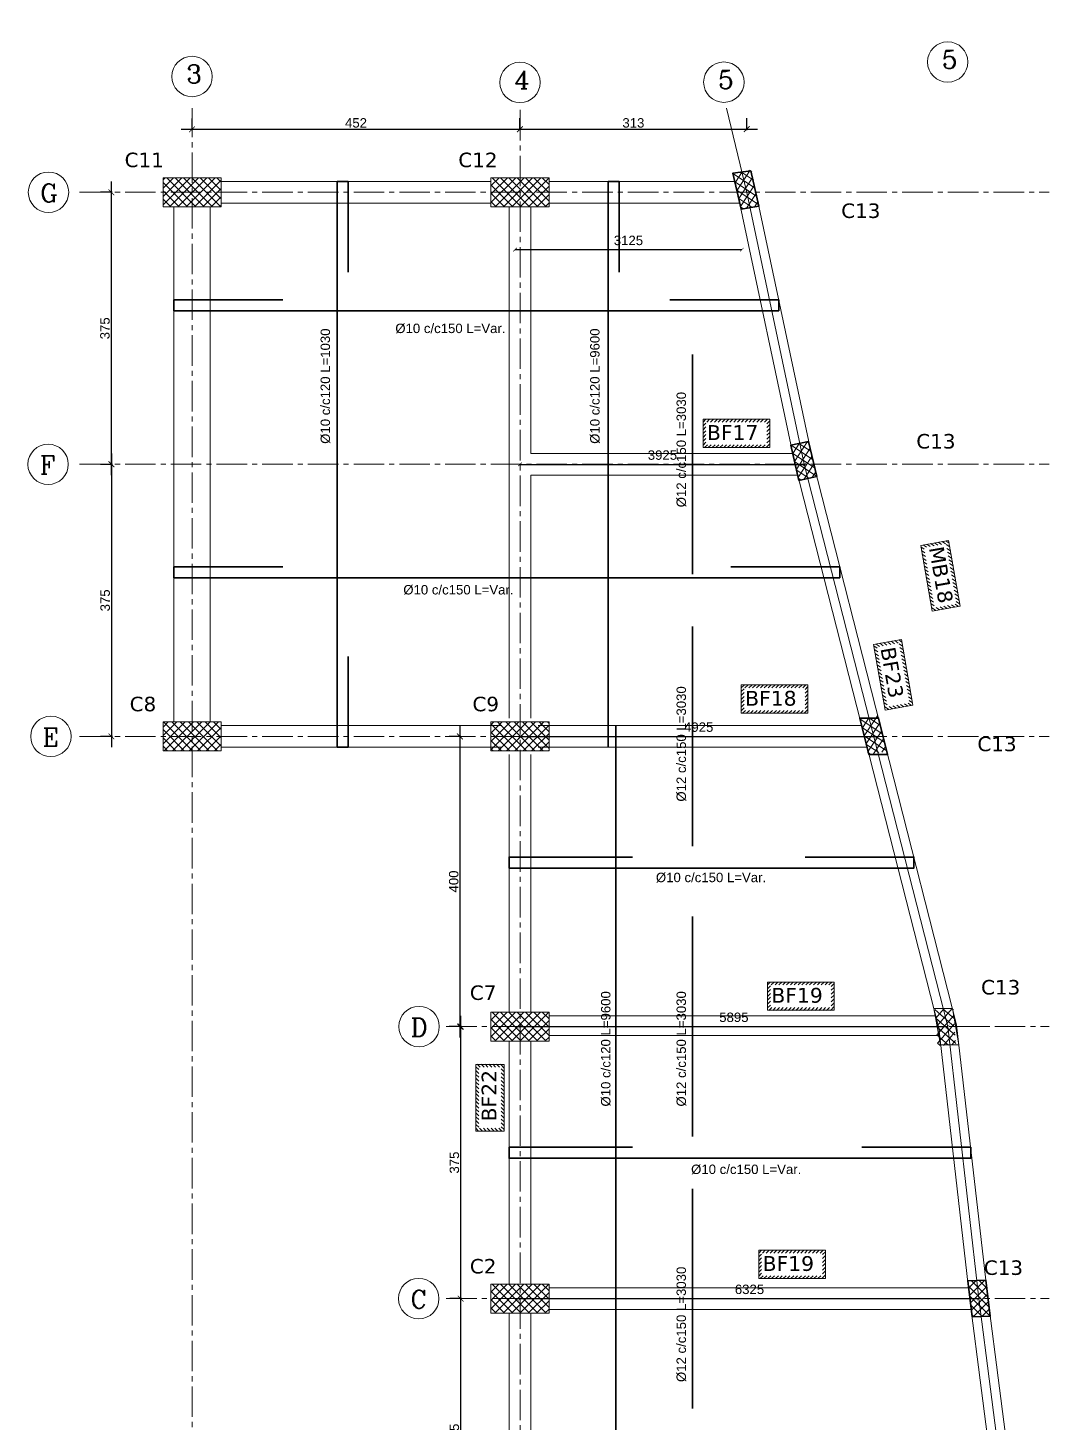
# Model space of a CAD drawing. Header units: inches. Extents: x -26151 to 62940, y -10194 to 246332.
# Drawn here: x -11733 to -10308, y 116491 to 118413 of the extents above; entities that cross this region are included whole.
import ezdxf

# ---------------------------------------------------------------- set-up
doc = ezdxf.new("R2010")
doc.units = ezdxf.units.IN
doc.header["$LTSCALE"] = 0.7
doc.header["$MEASUREMENT"] = 0
doc.linetypes.add('ACAD_ISO10W100', pattern=[18, 12, -3, 0, -3])
doc.linetypes.add('CENTER2', pattern=[1.125, 0.75, -0.125, 0.125, -0.125])
doc.layers.get('0').update_dxf_attribs({"lineweight": 13})
doc.layers.get('Defpoints').update_dxf_attribs({"lineweight": 5})
for name, color, linetype, lineweight in [('axis', 254, 'ACAD_ISO10W100', 9), ('BEAM', 5, 'Continuous', 0), ('COLUMN', 4, 'Continuous', 20), ('hach', 9, 'Continuous', 9), ('hach 1', 254, 'Continuous', 9), ('hatch', 9, 'Continuous', 9), ('TEXT', 3, 'Continuous', 25)]:
    doc.layers.add(name, color=color, linetype=linetype, lineweight=lineweight)
doc.layers.add('CONC', color=3, linetype='Continuous')
doc.styles.add('GENERATED_STYLE_4', font='verdanai.ttf')
doc.styles.add('romanc', font='verdana.ttf', dxfattribs={"height": 250})
doc.styles.get("Standard").update_dxf_attribs({"font": 'arial.ttf', "height": 13})
doc.dimstyles.get("Standard").update_dxf_attribs({"dimtxt": 13, "dimasz": 5, "dimexe": 0.18, "dimexo": 0.0625, "dimgap": 6, "dimtad": 1, "dimdec": 0, "dimlfac": 10, "dimzin": 0, "dimdsep": 46, "dimtxsty": 'Standard', "dimblk": 'ARCHTICK', "dimcen": 0.09, "dimse1": 1, "dimse2": 1, "dimclrd": 1, "dimclre": 7, "dimclrt": 3, "dimadec": 0, "dimazin": 0, "dimtfac": 1, "dimtdec": 0, "dimtix": 1, "dimtofl": 0, "dimtmove": 0, "dimatfit": 3, "dimldrblk": 'ARCHTICK', "dimfxl": 0, "dimtolj": 1, "dimtzin": 0, "dimarcsym": 0})
doc.dimstyles.new('STANDARD$0', dxfattribs={"dimscale": 0, "dimtxt": 50, "dimasz": 8, "dimexe": 15, "dimexo": 0.0625, "dimgap": 2, "dimtad": 1, "dimdec": 0, "dimzin": 0, "dimdsep": 46, "dimtxsty": 'Standard', "dimblk1": 'ARCHTICK', "dimblk2": 'ARCHTICK', "dimsah": 1, "dimcen": 0.09, "dimdle": 15, "dimclrd": 3, "dimclre": 3, "dimclrt": 3, "dimazin": 0, "dimtfac": 1, "dimtdec": 0, "dimtofl": 0, "dimtmove": 1, "dimatfit": 3, "dimldrblk": 'ARCHTICK', "dimfxl": 0, "dimtolj": 1, "dimtzin": 0, "dimarcsym": 0})
pattern_1 = [(324.9295315, (-126201.4928, 84798.569), (2.15468806, 3.06917242), [])]

# ---------------------------------------------------------------- blocks, each defined once
blk = doc.blocks.new('_ArchTick')
at = {"color": 0, "linetype": 'ByBlock', "lineweight": 0, "const_width": 0.15}
blk.add_lwpolyline([(-0.5, -0.5), (0.5, 0.5)], dxfattribs=at)
blk = doc.blocks.new('*D1266')
at = {"layer": 'Defpoints', "color": 0, "linetype": 'ByBlock', "transparency": 16777216}
for p in [(-11061.6, 118107.2), (-10749.1, 118107.2), (-10749.1, 118107.2)]:
    blk.add_point(p, dxfattribs=at)
at = {"layer": 'hach', "color": 1, "linetype": 'ByBlock', "lineweight": -2, "transparency": 16777216}
blk.add_line((-11061.6, 118107.2), (-10749.1, 118107.2), dxfattribs=at)
at = {"layer": 'hach', "color": 1, "linetype": 'ByBlock', "lineweight": -2, "transparency": 16777216, "xscale": 5, "yscale": 5, "zscale": 5, "rotation": 180}
blk.add_blockref('_ArchTick', (-11061.6, 118107.2), dxfattribs=at)
at = {"layer": 'hach', "color": 1, "linetype": 'ByBlock', "lineweight": -2, "transparency": 16777216, "xscale": 5, "yscale": 5, "zscale": 5}
blk.add_blockref('_ArchTick', (-10749.1, 118107.2), dxfattribs=at)
at = {"layer": 'hach', "color": 3, "linetype": 'ByBlock', "transparency": 16777216, "insert": (-10905.3, 118119.8), "char_height": 13, "attachment_point": 5}
blk.add_mtext('\\A1;3125', dxfattribs=at)
blk = doc.blocks.new('*D1271')
at = {"layer": 'Defpoints', "color": 0, "linetype": 'ByBlock', "transparency": 16777216}
for p in [(-11054.8, 116661.2), (-10422.3, 116661.2), (-10422.3, 116661.2)]:
    blk.add_point(p, dxfattribs=at)
at = {"layer": 'hach', "color": 1, "linetype": 'ByBlock', "lineweight": -2, "transparency": 16777216}
blk.add_line((-11054.8, 116661.2), (-10422.3, 116661.2), dxfattribs=at)
at = {"layer": 'hach', "color": 1, "linetype": 'ByBlock', "lineweight": -2, "transparency": 16777216, "xscale": 5, "yscale": 5, "zscale": 5, "rotation": 180}
blk.add_blockref('_ArchTick', (-11054.8, 116661.2), dxfattribs=at)
at = {"layer": 'hach', "color": 1, "linetype": 'ByBlock', "lineweight": -2, "transparency": 16777216, "xscale": 5, "yscale": 5, "zscale": 5}
blk.add_blockref('_ArchTick', (-10422.3, 116661.2), dxfattribs=at)
at = {"layer": 'hach', "color": 3, "linetype": 'ByBlock', "transparency": 16777216, "insert": (-10738.5, 116673.9), "char_height": 13, "attachment_point": 5}
blk.add_mtext('\\A1;6325', dxfattribs=at)
blk = doc.blocks.new('*D1273')
at = {"layer": 'Defpoints', "color": 0, "linetype": 'ByBlock', "transparency": 16777216}
for p in [(-11054.8, 117036.2), (-10465.3, 117036.2), (-10465.3, 117036.2)]:
    blk.add_point(p, dxfattribs=at)
at = {"layer": 'hach', "color": 1, "linetype": 'ByBlock', "lineweight": -2, "transparency": 16777216}
blk.add_line((-11054.8, 117036.2), (-10465.3, 117036.2), dxfattribs=at)
at = {"layer": 'hach', "color": 1, "linetype": 'ByBlock', "lineweight": -2, "transparency": 16777216, "xscale": 5, "yscale": 5, "zscale": 5, "rotation": 180}
blk.add_blockref('_ArchTick', (-11054.8, 117036.2), dxfattribs=at)
at = {"layer": 'hach', "color": 1, "linetype": 'ByBlock', "lineweight": -2, "transparency": 16777216, "xscale": 5, "yscale": 5, "zscale": 5}
blk.add_blockref('_ArchTick', (-10465.3, 117036.2), dxfattribs=at)
at = {"layer": 'hach', "color": 3, "linetype": 'ByBlock', "transparency": 16777216, "insert": (-10760, 117048.9), "char_height": 13, "attachment_point": 5}
blk.add_mtext('\\A1;5895', dxfattribs=at)
blk = doc.blocks.new('*D1268')
at = {"layer": 'Defpoints', "color": 0, "linetype": 'ByBlock', "transparency": 16777216}
for p in [(-11054.8, 117436.2), (-10562.3, 117436.2), (-10562.3, 117436.2)]:
    blk.add_point(p, dxfattribs=at)
at = {"layer": 'hach', "color": 1, "linetype": 'ByBlock', "lineweight": -2, "transparency": 16777216}
blk.add_line((-11054.8, 117436.2), (-10562.3, 117436.2), dxfattribs=at)
at = {"layer": 'hach', "color": 1, "linetype": 'ByBlock', "lineweight": -2, "transparency": 16777216, "xscale": 5, "yscale": 5, "zscale": 5, "rotation": 180}
blk.add_blockref('_ArchTick', (-11054.8, 117436.2), dxfattribs=at)
at = {"layer": 'hach', "color": 1, "linetype": 'ByBlock', "lineweight": -2, "transparency": 16777216, "xscale": 5, "yscale": 5, "zscale": 5}
blk.add_blockref('_ArchTick', (-10562.3, 117436.2), dxfattribs=at)
at = {"layer": 'hach', "color": 3, "linetype": 'ByBlock', "transparency": 16777216, "insert": (-10808.5, 117448.9), "char_height": 13, "attachment_point": 5}
blk.add_mtext('\\A1;4925', dxfattribs=at)
blk = doc.blocks.new('*D1274')
at = {"layer": 'Defpoints', "color": 0, "linetype": 'ByBlock', "transparency": 16777216}
for p in [(-11054.8, 117811.2), (-10662.3, 117811.2), (-10662.3, 117811.2)]:
    blk.add_point(p, dxfattribs=at)
at = {"layer": 'hach', "color": 1, "linetype": 'ByBlock', "lineweight": -2, "transparency": 16777216}
blk.add_line((-11054.8, 117811.2), (-10662.3, 117811.2), dxfattribs=at)
at = {"layer": 'hach', "color": 1, "linetype": 'ByBlock', "lineweight": -2, "transparency": 16777216, "xscale": 5, "yscale": 5, "zscale": 5, "rotation": 180}
blk.add_blockref('_ArchTick', (-11054.8, 117811.2), dxfattribs=at)
at = {"layer": 'hach', "color": 1, "linetype": 'ByBlock', "lineweight": -2, "transparency": 16777216, "xscale": 5, "yscale": 5, "zscale": 5}
blk.add_blockref('_ArchTick', (-10662.3, 117811.2), dxfattribs=at)
at = {"layer": 'hach', "color": 3, "linetype": 'ByBlock', "transparency": 16777216, "insert": (-10858.5, 117823.9), "char_height": 13, "attachment_point": 5}
blk.add_mtext('\\A1;3925', dxfattribs=at)
blk = doc.blocks.new('*D1276')
at = {"layer": 'Defpoints', "color": 0, "linetype": 'ByBlock', "transparency": 16777216}
for p in [(-11054.8, 118273.1), (-11506.8, 118263), (-11054.8, 118263)]:
    blk.add_point(p, dxfattribs=at)
at = {"layer": 'hach', "color": 3, "lineweight": -2, "transparency": 16777216}
for p, q in [((-11521.8, 118273.1), (-11039.8, 118273.1)), ((-11506.8, 118271.9), (-11506.8, 118288.1)), ((-11054.8, 118271.9), (-11054.8, 118288.1))]:
    blk.add_line(p, q, dxfattribs=at)
at = {"layer": 'hach', "color": 3, "linetype": 'ByBlock', "lineweight": -2, "transparency": 16777216, "xscale": 8, "yscale": 8, "zscale": 8, "rotation": 180}
blk.add_blockref('_ArchTick', (-11506.8, 118273.1), dxfattribs=at)
at = {"layer": 'hach', "color": 3, "linetype": 'ByBlock', "lineweight": -2, "transparency": 16777216, "xscale": 8, "yscale": 8, "zscale": 8}
blk.add_blockref('_ArchTick', (-11054.8, 118273.1), dxfattribs=at)
at = {"layer": 'hach', "color": 3, "linetype": 'ByBlock', "transparency": 16777216, "insert": (-11280.8, 118281.8), "char_height": 13, "attachment_point": 5}
blk.add_mtext('\\A1;452', dxfattribs=at)
blk = doc.blocks.new('*D1277')
at = {"layer": 'Defpoints', "color": 0, "linetype": 'ByBlock', "transparency": 16777216}
for p in [(-10742.3, 118273.2), (-11054.8, 118186.2), (-10742.3, 118186.1)]:
    blk.add_point(p, dxfattribs=at)
at = {"layer": 'hach', "color": 3, "lineweight": -2, "transparency": 16777216}
for p, q in [((-11069.8, 118273.2), (-10727.3, 118273.2)), ((-11054.8, 118271.9), (-11054.8, 118288.2)), ((-10742.3, 118271.9), (-10742.3, 118288.2))]:
    blk.add_line(p, q, dxfattribs=at)
at = {"layer": 'hach', "color": 3, "linetype": 'ByBlock', "lineweight": -2, "transparency": 16777216, "xscale": 8, "yscale": 8, "zscale": 8, "rotation": 180}
blk.add_blockref('_ArchTick', (-11054.8, 118273.2), dxfattribs=at)
at = {"layer": 'hach', "color": 3, "linetype": 'ByBlock', "lineweight": -2, "transparency": 16777216, "xscale": 8, "yscale": 8, "zscale": 8}
blk.add_blockref('_ArchTick', (-10742.3, 118273.2), dxfattribs=at)
at = {"layer": 'hach', "color": 3, "linetype": 'ByBlock', "transparency": 16777216, "insert": (-10898.5, 118281.8), "char_height": 13, "attachment_point": 5}
blk.add_mtext('\\A1;313', dxfattribs=at)
blk = doc.blocks.new('*D1278')
at = {"layer": 'Defpoints', "color": 0, "linetype": 'ByBlock', "transparency": 16777216}
for p in [(-11506.8, 118186.2), (-11618.1, 117811.2), (-11506.8, 117811.2)]:
    blk.add_point(p, dxfattribs=at)
at = {"layer": 'hach', "color": 3, "lineweight": -2, "transparency": 16777216}
for p, q in [((-11618.1, 118201.2), (-11618.1, 117796.2)), ((-11616.9, 118186.2), (-11633.1, 118186.2)), ((-11616.9, 117811.2), (-11633.1, 117811.2))]:
    blk.add_line(p, q, dxfattribs=at)
at = {"layer": 'hach', "color": 3, "linetype": 'ByBlock', "lineweight": -2, "transparency": 16777216, "xscale": 8, "yscale": 8, "zscale": 8}
for p, rotation in [((-11618.1, 118186.2), 90), ((-11618.1, 117811.2), 270)]:
    blk.add_blockref('_ArchTick', p, dxfattribs=dict(at, rotation=rotation))
at = {"layer": 'hach', "color": 3, "linetype": 'ByBlock', "transparency": 16777216, "insert": (-11626.8, 117998.7), "char_height": 13, "attachment_point": 5, "rotation": 90}
blk.add_mtext('\\A1;375', dxfattribs=at)
blk = doc.blocks.new('*D1279')
at = {"layer": 'Defpoints', "color": 0, "linetype": 'ByBlock', "transparency": 16777216}
for p in [(-11506.8, 117811.2), (-11617.9, 117436.2), (-11506.8, 117436.2)]:
    blk.add_point(p, dxfattribs=at)
at = {"layer": 'hach', "color": 3, "lineweight": -2, "transparency": 16777216}
for p, q in [((-11616.6, 117811.2), (-11632.9, 117811.2)), ((-11617.9, 117826.2), (-11617.9, 117421.2)), ((-11616.6, 117436.2), (-11632.9, 117436.2))]:
    blk.add_line(p, q, dxfattribs=at)
at = {"layer": 'hach', "color": 3, "linetype": 'ByBlock', "lineweight": -2, "transparency": 16777216, "xscale": 8, "yscale": 8, "zscale": 8}
for p, rotation in [((-11617.9, 117811.2), 90), ((-11617.9, 117436.2), 270)]:
    blk.add_blockref('_ArchTick', p, dxfattribs=dict(at, rotation=rotation))
at = {"layer": 'hach', "color": 3, "linetype": 'ByBlock', "transparency": 16777216, "insert": (-11626.5, 117623.7), "char_height": 13, "attachment_point": 5, "rotation": 90}
blk.add_mtext('\\A1;375', dxfattribs=at)
blk = doc.blocks.new('*D1280')
at = {"layer": 'Defpoints', "color": 0, "linetype": 'ByBlock', "transparency": 16777216}
for p in [(-11054.8, 117436.2), (-11137.5, 117036.2), (-11054.8, 117036.2)]:
    blk.add_point(p, dxfattribs=at)
at = {"layer": 'hach', "color": 3, "lineweight": -2, "transparency": 16777216}
for p, q in [((-11137.5, 117451.2), (-11137.5, 117021.2)), ((-11136.3, 117436.2), (-11152.5, 117436.2)), ((-11136.3, 117036.2), (-11152.5, 117036.2))]:
    blk.add_line(p, q, dxfattribs=at)
at = {"layer": 'hach', "color": 3, "linetype": 'ByBlock', "lineweight": -2, "transparency": 16777216, "xscale": 8, "yscale": 8, "zscale": 8}
for p, rotation in [((-11137.5, 117436.2), 90), ((-11137.5, 117036.2), 270)]:
    blk.add_blockref('_ArchTick', p, dxfattribs=dict(at, rotation=rotation))
at = {"layer": 'hach', "color": 3, "linetype": 'ByBlock', "transparency": 16777216, "insert": (-11146.1, 117236.2), "char_height": 13, "attachment_point": 5, "rotation": 90}
blk.add_mtext('\\A1;400', dxfattribs=at)
blk = doc.blocks.new('*D1281')
at = {"layer": 'Defpoints', "color": 0, "linetype": 'ByBlock', "transparency": 16777216}
for p in [(-11054.8, 117036.2), (-11136.6, 116661.2), (-11054.8, 116661.2)]:
    blk.add_point(p, dxfattribs=at)
at = {"layer": 'hach', "color": 3, "lineweight": -2, "transparency": 16777216}
for p, q in [((-11136.6, 117051.2), (-11136.6, 116646.2)), ((-11135.3, 117036.2), (-11151.6, 117036.2)), ((-11135.3, 116661.2), (-11151.6, 116661.2))]:
    blk.add_line(p, q, dxfattribs=at)
at = {"layer": 'hach', "color": 3, "linetype": 'ByBlock', "lineweight": -2, "transparency": 16777216, "xscale": 8, "yscale": 8, "zscale": 8}
for p, rotation in [((-11136.6, 117036.2), 90), ((-11136.6, 116661.2), 270)]:
    blk.add_blockref('_ArchTick', p, dxfattribs=dict(at, rotation=rotation))
at = {"layer": 'hach', "color": 3, "linetype": 'ByBlock', "transparency": 16777216, "insert": (-11145.2, 116848.7), "char_height": 13, "attachment_point": 5, "rotation": 90}
blk.add_mtext('\\A1;375', dxfattribs=at)
blk = doc.blocks.new('*D1282')
at = {"layer": 'Defpoints', "color": 0, "linetype": 'ByBlock', "transparency": 16777216}
for p in [(-11054.8, 116661.2), (-11136.6, 116286.2), (-11054.8, 116286.2)]:
    blk.add_point(p, dxfattribs=at)
at = {"layer": 'hach', "color": 3, "lineweight": -2, "transparency": 16777216}
for p, q in [((-11135.3, 116661.2), (-11151.6, 116661.2)), ((-11136.6, 116676.2), (-11136.6, 116271.2)), ((-11135.3, 116286.2), (-11151.6, 116286.2))]:
    blk.add_line(p, q, dxfattribs=at)
at = {"layer": 'hach', "color": 3, "linetype": 'ByBlock', "lineweight": -2, "transparency": 16777216, "xscale": 8, "yscale": 8, "zscale": 8}
for p, rotation in [((-11136.6, 116661.2), 90), ((-11136.6, 116286.2), 270)]:
    blk.add_blockref('_ArchTick', p, dxfattribs=dict(at, rotation=rotation))
at = {"layer": 'hach', "color": 3, "linetype": 'ByBlock', "transparency": 16777216, "insert": (-11145.2, 116473.7), "char_height": 13, "attachment_point": 5, "rotation": 90}
blk.add_mtext('\\A1;375', dxfattribs=at)
blk = doc.blocks.new('*D1285')
at = {"layer": 'Defpoints', "color": 0, "transparency": 16777216}
for p in [(-11083.2, 116827.9), (-10464.6, 116827.9, -38935.3), (-10464.6, 116826.2)]:
    blk.add_point(p, dxfattribs=at)
at = {"layer": 'TEXT', "color": 3, "transparency": 16777216, "insert": (-10743, 116839.2), "char_height": 13, "attachment_point": 5}
blk.add_mtext('\\A1;%%C10 c/c150 L=Var.', dxfattribs=at)
blk = doc.blocks.new('*D1286')
at = {"layer": 'Defpoints', "color": 0, "transparency": 16777216}
for p in [(-11131.6, 117230.2), (-10513, 117230.2, -38935.3), (-10513, 117228.5)]:
    blk.add_point(p, dxfattribs=at)
at = {"layer": 'TEXT', "color": 3, "transparency": 16777216, "insert": (-10791.5, 117241.5), "char_height": 13, "attachment_point": 5}
blk.add_mtext('\\A1;%%C10 c/c150 L=Var.', dxfattribs=at)
blk = doc.blocks.new('*D1290')
at = {"layer": 'Defpoints', "color": 0, "transparency": 16777216}
for p in [(-11479.8, 117626.8), (-10861.3, 117626.8, -38935.3), (-10861.3, 117625.1)]:
    blk.add_point(p, dxfattribs=at)
at = {"layer": 'TEXT', "color": 3, "transparency": 16777216, "insert": (-11139.7, 117638.1), "char_height": 13, "attachment_point": 5}
blk.add_mtext('\\A1;%%C10 c/c150 L=Var.', dxfattribs=at)
blk = doc.blocks.new('*D1291')
at = {"layer": 'Defpoints', "color": 0, "transparency": 16777216}
for p in [(-11490.8, 117987.1), (-10872.2, 117987.1, -38935.3), (-10872.2, 117985.4)]:
    blk.add_point(p, dxfattribs=at)
at = {"layer": 'TEXT', "color": 3, "transparency": 16777216, "insert": (-11150.7, 117998.4), "char_height": 13, "attachment_point": 5}
blk.add_mtext('\\A1;%%C10 c/c150 L=Var.', dxfattribs=at)
blk = doc.blocks.new('*D1293')
at = {"layer": 'Defpoints', "color": 0, "transparency": 16777216}
for p in [(-10940.1, 118412.8, -19467.6), (-10938.4, 118412.8), (-10940.1, 117452.8, -40395.4)]:
    blk.add_point(p, dxfattribs=at)
at = {"layer": 'TEXT', "color": 3, "transparency": 16777216, "insert": (-10951.4, 117919), "char_height": 13, "attachment_point": 5, "rotation": 90}
blk.add_mtext('\\A1;%%C10 c/c120 L=9600', dxfattribs=at)
blk = doc.blocks.new('*D1294')
at = {"layer": 'Defpoints', "color": 0, "transparency": 16777216}
for p in [(-10925.1, 117499.3, -19467.6), (-10923.4, 117499.3), (-10925.1, 116539.3, -40395.4)]:
    blk.add_point(p, dxfattribs=at)
at = {"layer": 'TEXT', "color": 3, "transparency": 16777216, "insert": (-10936.4, 117005.5), "char_height": 13, "attachment_point": 5, "rotation": 90}
blk.add_mtext('\\A1;%%C10 c/c120 L=9600', dxfattribs=at)
blk = doc.blocks.new('*D1295')
at = {"layer": 'Defpoints', "color": 0, "transparency": 16777216}
for p in [(-11311.6, 118412.8, -19467.6), (-11309.9, 118412.8), (-11311.6, 117452.8, -40395.4)]:
    blk.add_point(p, dxfattribs=at)
at = {"layer": 'TEXT', "color": 3, "transparency": 16777216, "insert": (-11322.9, 117919), "char_height": 13, "attachment_point": 5, "rotation": 90}
blk.add_mtext('\\A1;%%C10 c/c120 L=1030', dxfattribs=at)
blk = doc.blocks.new('*D1296')
at = {"layer": 'Defpoints', "color": 0, "transparency": 16777216}
for p in [(-10821, 117499.3, -19467.6), (-10819.3, 117499.3), (-10821, 116539.3, -40395.4)]:
    blk.add_point(p, dxfattribs=at)
at = {"layer": 'TEXT', "color": 3, "transparency": 16777216, "insert": (-10832.3, 117005.5), "char_height": 13, "attachment_point": 5, "rotation": 90}
blk.add_mtext('\\A1;%%C12 c/c150 L=3030', dxfattribs=at)
blk = doc.blocks.new('*D1297')
at = {"layer": 'Defpoints', "color": 0, "transparency": 16777216}
for p in [(-10821, 117119.5, -19467.6), (-10819.3, 117119.5), (-10821, 116159.5, -40395.4)]:
    blk.add_point(p, dxfattribs=at)
at = {"layer": 'TEXT', "color": 3, "transparency": 16777216, "insert": (-10832.3, 116625.7), "char_height": 13, "attachment_point": 5, "rotation": 90}
blk.add_mtext('\\A1;%%C12 c/c150 L=3030', dxfattribs=at)
blk = doc.blocks.new('*D1298')
at = {"layer": 'Defpoints', "color": 0, "transparency": 16777216}
for p in [(-10904.9, 116768.8, -19467.6), (-10903.2, 116768.8), (-10904.9, 115808.7, -40395.4)]:
    blk.add_point(p, dxfattribs=at)
at = {"layer": 'TEXT', "color": 3, "transparency": 16777216, "insert": (-10916.2, 116274.9), "char_height": 13, "attachment_point": 5, "rotation": 90}
blk.add_mtext('\\A1;%%C12 c/c150 L=3030', dxfattribs=at)
blk = doc.blocks.new('*D1299')
at = {"layer": 'Defpoints', "color": 0, "transparency": 16777216}
for p in [(-10821, 117919.7, -19467.6), (-10819.3, 117919.7), (-10821, 116959.6, -40395.4)]:
    blk.add_point(p, dxfattribs=at)
at = {"layer": 'TEXT', "color": 3, "transparency": 16777216, "insert": (-10832.3, 117425.8), "char_height": 13, "attachment_point": 5, "rotation": 90}
blk.add_mtext('\\A1;%%C12 c/c150 L=3030', dxfattribs=at)
blk = doc.blocks.new('*D1300')
at = {"layer": 'Defpoints', "color": 0, "transparency": 16777216}
for p in [(-10821, 118325.3, -19467.6), (-10819.3, 118325.3), (-10821, 117365.3, -40395.4)]:
    blk.add_point(p, dxfattribs=at)
at = {"layer": 'TEXT', "color": 3, "transparency": 16777216, "insert": (-10832.3, 117831.5), "char_height": 13, "attachment_point": 5, "rotation": 90}
blk.add_mtext('\\A1;%%C12 c/c150 L=3030', dxfattribs=at)

msp = doc.modelspace()

# ---------------------------------------------------------------- hatches: boundary and pattern name
at = {"layer": 'hach 1', "linetype": 'ByBlock'}
h = msp.add_hatch(dxfattribs=at)
h.set_pattern_fill('ANSI31', color=256, scale=30, style=0)
h.set_pattern_definition([(45, (1654.871, -1804.8974), (-2.65165043, 2.65165043), [])])
h.paths.add_polyline_path([(-10710.58, 117873.27), (-10802.53, 117873.27), (-10802.53, 117834.27), (-10710.58, 117834.27)])
h.paths.add_polyline_path([(-10714.58, 117869.27), (-10714.58, 117838.27), (-10798.53, 117838.27), (-10798.53, 117869.27)], flags=16)
h = msp.add_hatch(dxfattribs=at)
h.set_pattern_fill('ANSI31', color=256, scale=30, angle=-80.07047, style=0)
h.set_pattern_definition(pattern_1)
h.paths.add_polyline_path([(-10448.29, 117615.72), (-10464.15, 117706.28), (-10502.56, 117699.56), (-10486.71, 117608.99)])
h.paths.add_polyline_path([(-10452.92, 117618.97), (-10483.46, 117613.62), (-10497.93, 117696.31), (-10467.4, 117701.65)], flags=16)
h = msp.add_hatch(dxfattribs=at)
h.set_pattern_fill('ANSI31', color=256, scale=30, angle=-80.07047, style=0)
h.set_pattern_definition(pattern_1)
h.paths.add_polyline_path([(-10448.29, 117615.72), (-10464.15, 117706.28), (-10502.56, 117699.56), (-10486.71, 117608.99)])
h.paths.add_polyline_path([(-10452.92, 117618.97), (-10483.46, 117613.62), (-10497.93, 117696.31), (-10467.4, 117701.65)], flags=16)
h = msp.add_hatch(dxfattribs=at)
h.set_pattern_fill('ANSI31', color=256, scale=30, angle=-80.07047, style=0)
h.set_pattern_definition([(324.9295315, (-126266.3926, 84662.02), (2.15468806, 3.06917242), [])])
h.paths.add_polyline_path([(-10513.19, 117479.17), (-10529.05, 117569.74), (-10567.46, 117563.01), (-10551.61, 117472.44)])
h.paths.add_polyline_path([(-10517.82, 117482.42), (-10548.36, 117477.07), (-10562.83, 117559.76), (-10532.3, 117565.11)], flags=16)
h = msp.add_hatch(dxfattribs=at)
h.set_pattern_fill('ANSI31', color=256, scale=30, style=0)
h.set_pattern_definition([(45, (1707.535, -2171.1656), (-2.65165043, 2.65165043), [])])
h.paths.add_polyline_path([(-10657.92, 117507), (-10749.86, 117507), (-10749.86, 117468), (-10657.92, 117468)])
h.paths.add_polyline_path([(-10661.92, 117503), (-10661.92, 117472), (-10745.86, 117472), (-10745.86, 117503)], flags=16)
h = msp.add_hatch(dxfattribs=at)
h.set_pattern_fill('ANSI31', color=256, scale=30, style=0)
h.set_pattern_definition([(45, (1743.6467, -2580.6125), (-2.65165043, 2.65165043), [])])
h.paths.add_polyline_path([(-10621.8, 117097.56), (-10713.75, 117097.56), (-10713.75, 117058.56), (-10621.8, 117058.56)])
h.paths.add_polyline_path([(-10625.8, 117093.56), (-10625.8, 117062.56), (-10709.75, 117062.56), (-10709.75, 117093.56)], flags=16)
h = msp.add_hatch(dxfattribs=at)
h.set_pattern_fill('ANSI31', color=256, scale=30, angle=90, style=0)
h.set_pattern_definition([(135, (108562.4943, 129349.63), (-2.65165043, -2.65165043), [])])
h.paths.add_polyline_path([(-11115.67, 116984.18), (-11115.67, 116892.23), (-11076.67, 116892.23), (-11076.67, 116984.18)])
h.paths.add_polyline_path([(-11111.67, 116980.18), (-11080.67, 116980.18), (-11080.67, 116896.23), (-11111.67, 116896.23)], flags=16)
h = msp.add_hatch(dxfattribs=at)
h.set_pattern_fill('ANSI31', color=256, scale=30, style=0)
h.set_pattern_definition([(45, (1731.5975, -2950.3398), (-2.65165043, 2.65165043), [])])
h.paths.add_polyline_path([(-10633.85, 116727.83), (-10725.8, 116727.83), (-10725.8, 116688.83), (-10633.85, 116688.83)])
h.paths.add_polyline_path([(-10637.85, 116723.83), (-10637.85, 116692.83), (-10721.8, 116692.83), (-10721.8, 116723.83)], flags=16)
at = {"layer": 'hatch', "ltscale": 0.5}
h = msp.add_hatch(dxfattribs=at)
h.set_pattern_fill('NET', color=256, scale=65, angle=-33.45792, style=0)
h.set_pattern_definition([(326.542078, (-357152.408, 519105.137), (4.47951099, 6.77861389), []), (56.542078, (-357152.408, 519105.137), (-6.77861389, 4.47951099), [])])
h.paths.add_polyline_path([(-10735.72, 118216.86), (-10725.71, 118167.87), (-10750.21, 118162.86), (-10760.21, 118211.85)])
h = msp.add_hatch(dxfattribs=at)
h.set_pattern_fill('NET', color=256, scale=65, angle=45, style=0)
h.set_pattern_definition([(45, (-474706.986, -143827.487), (-5.7452426, 5.7452426), []), (135, (-474706.986, -143827.487), (-5.7452426, -5.7452426), [])])
h.paths.add_polyline_path([(-11546.79, 118206.22), (-11466.79, 118206.22), (-11466.79, 118166.22), (-11546.79, 118166.22)])
h = msp.add_hatch(dxfattribs=at)
h.set_pattern_fill('NET', color=256, scale=65, angle=45, style=0)
h.set_pattern_definition([(45, (-474694.986, -143827.487), (-5.7452426, 5.7452426), []), (135, (-474694.986, -143827.487), (-5.7452426, -5.7452426), [])])
h.paths.add_polyline_path([(-11094.79, 118206.22), (-11014.79, 118206.22), (-11014.79, 118166.22), (-11094.79, 118166.22)])
h = msp.add_hatch(dxfattribs=at)
h.set_pattern_fill('NET', color=256, scale=65, angle=-33.45792, style=0)
h.set_pattern_definition([(326.542078, (-357073.4725, 518731.2165), (4.47951099, 6.77861389), []), (56.542078, (-357073.4725, 518731.2165), (-6.77861389, 4.47951099), [])])
h.paths.add_polyline_path([(-10656.78, 117842.93), (-10646.78, 117793.95), (-10671.27, 117788.94), (-10681.28, 117837.93)])
h = msp.add_hatch(dxfattribs=at)
h.set_pattern_fill('NET', color=256, scale=65, angle=-33.45792, style=0)
h.set_pattern_definition([(326.542078, (-356977.197, 518353.069), (4.47951099, 6.77861389), []), (56.542078, (-356977.197, 518353.069), (-6.77861389, 4.47951099), [])])
h.paths.add_polyline_path([(-10560.51, 117464.79), (-10550.5, 117415.8), (-10575, 117410.8), (-10585, 117459.78)])
h = msp.add_hatch(dxfattribs=at)
h.set_pattern_fill('NET', color=256, scale=65, angle=45, style=0)
h.set_pattern_definition([(45, (-474706.986, -143777.487), (-5.7452426, 5.7452426), []), (135, (-474706.986, -143777.487), (-5.7452426, -5.7452426), [])])
h.paths.add_polyline_path([(-11546.79, 117456.22), (-11466.79, 117456.22), (-11466.79, 117416.22), (-11546.79, 117416.22)])
h = msp.add_hatch(dxfattribs=at)
h.set_pattern_fill('NET', color=256, scale=65, angle=45, style=0)
h.set_pattern_definition([(45, (-474694.986, -143777.487), (-5.7452426, 5.7452426), []), (135, (-474694.986, -143777.487), (-5.7452426, -5.7452426), [])])
h.paths.add_polyline_path([(-11094.79, 117456.22), (-11014.79, 117456.22), (-11014.79, 117416.22), (-11094.79, 117416.22)])
h = msp.add_hatch(dxfattribs=at)
h.set_pattern_fill('NET', color=256, scale=65, angle=-41.11814, style=0)
h.set_pattern_definition([(318.8818574, (-300345.085, 560548.791), (5.34311235, 6.12101098), []), (48.8818574, (-300345.085, 560548.791), (-6.12101098, 5.34311235), [])])
h.paths.add_polyline_path([(-10457.48, 117061.34), (-10454.1, 117011.46), (-10479.04, 117009.77), (-10482.42, 117059.65)])
h = msp.add_hatch(dxfattribs=at)
h.set_pattern_fill('NET', color=256, scale=65, angle=45, style=0)
h.set_pattern_definition([(45, (-473614.986, -144977.487), (-5.7452426, 5.7452426), []), (135, (-473614.986, -144977.487), (-5.7452426, -5.7452426), [])])
h.paths.add_polyline_path([(-11094.79, 117056.22), (-11014.79, 117056.22), (-11014.79, 117016.22), (-11094.79, 117016.22)])
h = msp.add_hatch(dxfattribs=at)
h.set_pattern_fill('NET', color=256, scale=65, angle=45, style=0)
h.set_pattern_definition([(45, (-473614.986, -145352.487), (-5.7452426, 5.7452426), []), (135, (-473614.986, -145352.487), (-5.7452426, -5.7452426), [])])
h.paths.add_polyline_path([(-11094.79, 116681.22), (-11014.79, 116681.22), (-11014.79, 116641.22), (-11094.79, 116641.22)])
h = msp.add_hatch(dxfattribs=at)
h.set_pattern_fill('NET', color=256, scale=65, angle=135, style=0)
h.set_pattern_definition([(135, (248767.0154, -345458.968), (-5.7452426, -5.7452426), []), (225, (248767.0154, -345458.968), (5.7452426, -5.7452426), [])])
h.paths.add_polyline_path([(-10406.7, 116638.82), (-10412.54, 116685.89), (-10437.66, 116685.5), (-10431.7, 116636.22), (-10406.57, 116636.81)])

# ---------------------------------------------------------------- linework, layer by layer
at = {"lineweight": 20}
for centre in [(-10465.3, 118365.85), (-11506.81, 118345.8), (-11054.81, 118337.68), (-10773.8, 118337.98), (-11704.61, 118186.22), (-11705.2, 117811.22), (-11701.27, 117436.22), (-11193.93, 117036.22), (-11194.39, 116661.22)]:
    msp.add_ellipse(centre, major_axis=(-0.02, 27.86), ratio=1, start_param=4.7118466, end_param=10.9950319, dxfattribs=at)
at = {"layer": 'axis', "linetype": 'CENTER2', "ltscale": 80}
for p, q in [((-11506.79, 115868.18), (-11506.79, 118302.02)), ((-11054.79, 115233.65), (-11054.79, 118302.02)), ((-11662.02, 118186.22), (-10325.24, 118186.22)), ((-11662.02, 117811.22), (-10325.24, 117811.22)), ((-11662.02, 117436.22), (-10325.24, 117436.22)), ((-11156.38, 117036.22), (-10325.24, 117036.22)), ((-11156.38, 116661.22), (-10325.24, 116661.22))]:
    msp.add_line(p, q, dxfattribs=at)
at = {"layer": 'BEAM', "linetype": 'Continuous'}
for p, q in [((-11466.79, 118201.22), (-11094.79, 118201.22)), ((-11014.79, 118201.22), (-10758.79, 118201.22)), ((-11531.79, 118166.22), (-11531.79, 117456.22)), ((-11481.79, 118166.22), (-11481.79, 117456.22)), ((-11466.79, 118171.22), (-11094.79, 118171.22)), ((-11069.79, 117461.22), (-11069.79, 118166.22)), ((-11039.79, 117826.22), (-11039.79, 118166.22)), ((-11014.79, 118171.22), (-10751.92, 118171.22)), ((-11039.79, 117826.22), (-10678.98, 117826.22)), ((-11039.79, 117461.22), (-11039.79, 117796.22)), ((-11039.79, 117796.22), (-10672.1, 117796.22)), ((-11079.79, 117451.22), (-11466.79, 117451.22)), ((-11029.79, 117451.22), (-10584.08, 117451.22)), ((-11466.79, 117421.22), (-11079.79, 117421.22)), ((-11069.79, 117056.22), (-11069.79, 117411.22)), ((-11039.79, 117056.22), (-11039.79, 117411.22)), ((-11029.79, 117421.22), (-10576.42, 117421.22)), ((-11014.79, 117051.22), (-10482.02, 117051.22)), ((-11014.79, 117023.72), (-10476.44, 117023.72)), ((-11069.79, 116681.22), (-11069.79, 117016.22)), ((-11039.79, 116681.22), (-11039.79, 117016.22)), ((-11014.79, 116676.22), (-10436.6, 116676.22)), ((-11069.79, 116306.22), (-11069.79, 116641.22)), ((-11039.79, 116306.22), (-11039.79, 116641.22)), ((-11014.79, 116646.22), (-10432.98, 116646.22))]:
    msp.add_line(p, q, dxfattribs=at)
at = {"layer": 'COLUMN'}
for points in [[(-11546.79, 118206.22), (-11466.79, 118206.22), (-11466.79, 118166.22), (-11546.79, 118166.22)], [(-11094.79, 118206.22), (-11014.79, 118206.22), (-11014.79, 118166.22), (-11094.79, 118166.22)], [(-11546.79, 117456.22), (-11466.79, 117456.22), (-11466.79, 117416.22), (-11546.79, 117416.22)], [(-11094.79, 117456.22), (-11014.79, 117456.22), (-11014.79, 117416.22), (-11094.79, 117416.22)], [(-11094.79, 117056.22), (-11014.79, 117056.22), (-11014.79, 117016.22), (-11094.79, 117016.22)], [(-11094.79, 116681.22), (-11014.79, 116681.22), (-11014.79, 116641.22), (-11094.79, 116641.22)]]:
    msp.add_lwpolyline(points, close=True, dxfattribs=at)
at = {"layer": 'CONC', "lineweight": 30}
for points in [[(-10736.63, 118215.95), (-10725.47, 118166.96), (-10750.14, 118162.78), (-10761.48, 118212.37)], [(-10656.94, 117842.87), (-10645.79, 117794.23), (-10670.29, 117789.11), (-10681.44, 117837.86)], [(-10560.83, 117461.22), (-10548.07, 117411.22), (-10573.87, 117411.22), (-10586.63, 117461.22)], [(-10431.7, 116636.22), (-10437.7, 116685.89), (-10412.6, 116686.45), (-10406.57, 116636.81)]]:
    msp.add_lwpolyline(points, close=True, dxfattribs=at)
at = {"layer": 'hach', "linetype": 'ByBlock'}
for p, q in [((-11306.75, 118201.22), (-11291.75, 118201.22)), ((-10933.22, 118201.22), (-10918.22, 118201.22)), ((-10933.22, 118201.22), (-10933.22, 117421.22)), ((-11531.79, 118038), (-11531.79, 118023)), ((-10698.2, 118038), (-10698.2, 118023)), ((-10817.22, 117811.22), (-10817.22, 117962.72)), ((-10614.06, 117669.84), (-10614.06, 117654.84)), ((-10817.22, 117436.22), (-10817.22, 117587.72)), ((-11306.75, 117421.22), (-11291.75, 117421.22)), ((-10817.22, 117036.22), (-10817.22, 117187.72)), ((-10817.22, 116661.22), (-10817.22, 116812.72))]:
    msp.add_line(p, q, dxfattribs=at)
at = {"layer": 'hach', "color": 4, "linetype": 'ByBlock', "lineweight": 30}
for p, q in [((-10817.22, 117962.72), (-10817.22, 117659.72)), ((-10817.22, 117587.72), (-10817.22, 117284.72)), ((-10922.93, 116271.22), (-10922.93, 117451.22)), ((-10817.22, 117187.72), (-10817.22, 116884.72)), ((-10817.22, 116812.72), (-10817.22, 116509.72))]:
    msp.add_line(p, q, dxfattribs=at)
at = {"layer": 'hach', "color": 1, "linetype": 'ByBlock'}
for p, q in [((-11069.79, 117269.75), (-11069.79, 117254.75)), ((-10511.97, 117269.75), (-10511.97, 117254.75)), ((-11069.79, 116869.75), (-11069.79, 116854.75)), ((-10433.62, 116869.75), (-10433.62, 116854.75))]:
    msp.add_line(p, q, dxfattribs=at)
at = {"layer": 'hach', "color": 3, "linetype": 'ByBlock'}
for p, q in [((-10475.01, 117011.22), (-10484.57, 117061.22)), ((-10484.57, 117061.22), (-10458.74, 117061.09)), ((-10449.85, 117011.22), (-10458.74, 117061.09)), ((-10434.87, 117036.22), (-10409.69, 117036.22)), ((-10475.01, 117011.22), (-10449.85, 117011.22))]:
    msp.add_line(p, q, dxfattribs=at)
at = {"layer": 'hach', "color": 4, "linetype": 'ByBlock'}
for p, q in [((-10899.79, 116869.75), (-11069.79, 116869.75)), ((-11069.79, 116869.75), (-11069.79, 116854.75)), ((-10433.62, 116869.75), (-10583.62, 116869.75)), ((-10433.62, 116854.75), (-10433.62, 116869.75)), ((-11069.79, 116854.75), (-10433.62, 116854.75))]:
    msp.add_line(p, q, dxfattribs=at)
at = {"layer": 'hach', "linetype": 'ByBlock'}
msp.add_lwpolyline([(-10770.23, 118302.02), (-10742.29, 118186.11), (-10663.03, 117811.22), (-10465.29, 117036.22), (-10422.29, 116661.22), (-10374.29, 116286.22), (-10308.5, 115668.71)], dxfattribs=at)
at = {"layer": 'hach', "color": 5, "linetype": 'ByBlock'}
for points in [[(-10736.63, 118215.95), (-10730.1, 118188.87), (-10650.85, 117814.06), (-10452.97, 117038.49), (-10409.88, 116662.73), (-10361.88, 116287.68), (-10307.62, 115778.39)], [(-10761.48, 118212.37), (-10754.49, 118183.36), (-10675.21, 117808.39), (-10477.62, 117033.96), (-10434.7, 116659.72), (-10386.71, 116284.77), (-10332.48, 115775.74)]]:
    msp.add_lwpolyline(points, dxfattribs=at)
at = {"layer": 'hach', "color": 4, "linetype": 'ByBlock', "lineweight": 30}
for points in [[(-11291.75, 118076.22), (-11291.75, 118201.22), (-11306.75, 118201.22), (-11306.75, 117421.22), (-11291.75, 117421.22), (-11291.75, 117546.22)], [(-10918.22, 118076.22), (-10918.22, 118201.22), (-10933.22, 118201.22), (-10933.22, 117421.22)], [(-11381.79, 118038), (-11531.79, 118038), (-11531.79, 118023), (-10698.2, 118023), (-10698.2, 118038), (-10848.2, 118038)], [(-11381.79, 117669.84), (-11531.79, 117669.84), (-11531.79, 117654.84), (-10614.06, 117654.84), (-10614.06, 117669.84), (-10764.06, 117669.84)], [(-10899.79, 117269.75), (-11069.79, 117269.75), (-11069.79, 117254.75), (-10511.97, 117254.75), (-10511.97, 117269.75), (-10661.97, 117269.75)], [(-10899.79, 116869.75), (-11069.79, 116869.75), (-11069.79, 116854.75), (-10433.62, 116854.75), (-10433.62, 116869.75), (-10583.62, 116869.75)]]:
    msp.add_lwpolyline(points, dxfattribs=at)
at = {"layer": 'hach 1', "linetype": 'ByBlock'}
for points in [[(-10802.53, 117873.27), (-10710.58, 117873.27), (-10710.58, 117834.27), (-10802.53, 117834.27)], [(-10464.15, 117706.28), (-10448.29, 117615.72), (-10486.71, 117608.99), (-10502.56, 117699.56)], [(-10464.15, 117706.28), (-10448.29, 117615.72), (-10486.71, 117608.99), (-10502.56, 117699.56)], [(-10529.05, 117569.74), (-10513.19, 117479.17), (-10551.61, 117472.44), (-10567.46, 117563.01)], [(-10749.94, 117507.22), (-10658, 117507.22), (-10658, 117468.22), (-10749.94, 117468.22)], [(-10713.7, 117097.62), (-10621.76, 117097.62), (-10621.76, 117058.62), (-10713.7, 117058.62)], [(-11115.66, 116892.09), (-11115.66, 116984.04), (-11076.66, 116984.04), (-11076.66, 116892.09)], [(-10725.76, 116727.86), (-10633.82, 116727.86), (-10633.82, 116688.86), (-10725.76, 116688.86)]]:
    msp.add_lwpolyline(points, close=True, dxfattribs=at)

# ---------------------------------------------------------------- texts
at = {"layer": 'COLUMN', "color": 4, "style": 'romanc'}
for s, p in [('C11', (-11599.72, 118220.84)), ('C12', (-11139.8, 118220.84)), ('C13', (-10612.07, 118150.83)), ('C13', (-10508.59, 117833.03)), ('C8', (-11592.79, 117470.84)), ('C9', (-11120.37, 117470.84)), ('C13', (-10424.44, 117415.8)), ('C13', (-10419.38, 117080.43)), ('C7', (-11123.9, 117072.93)), ('C2', (-11123.9, 116695.84)), ('C13', (-10415.55, 116693.9))]:
    msp.add_text(s, height=20, dxfattribs=at).set_placement(p)
at = {"layer": 'TEXT', "style": 'romanc'}
for s, p in [('BF17', (-10797.14, 117844.84)), ('BF18', (-10744.48, 117478.57)), ('BF19', (-10708.37, 117069.12)), ('BF19', (-10720.42, 116699.4))]:
    msp.add_text(s, height=20.4, dxfattribs=at).set_placement(p)
for s, rotation, p in [('MB18', 279.92953, (-10491.23, 117696.08)), ('MB18', 279.92953, (-10491.23, 117696.08)), ('BF23', 279.92953, (-10558, 117557.47)), ('BF22', 90, (-11087.24, 116905.45))]:
    msp.add_text(s, height=20.4, rotation=rotation, dxfattribs=at).set_placement(p)
at = {"layer": 'TEXT', "char_height": 25, "attachment_point": 1, "style": 'GENERATED_STYLE_4'}
for s, insert in [('{\\Fromanc|c0;5}', (-10473.21, 118381.78)), ('{\\Fromanc|c0;3}', (-11514.72, 118361.74)), ('{\\Fromanc|c0;4}', (-11062.72, 118353.62)), ('{\\Fromanc|c0;5}', (-10781.71, 118353.92)), ('{\\Fromanc|c0;G}', (-11716.07, 118197.73)), ('{\\Fromanc|c0;F}', (-11716.65, 117822.73)), ('{\\Fromanc|c0;E}', (-11712.73, 117447.73)), ('{\\Fromanc|c0;D}', (-11205.39, 117047.73)), ('{\\Fromanc|c0;C}', (-11205.84, 116672.73))]:
    msp.add_mtext(s, dxfattribs=dict(at, insert=insert))

# ---------------------------------------------------------------- dimensions: what is measured, and where the dimension line sits
at = {"layer": 'hach', "linetype": 'ByBlock'}
for base, p1, p2, picture, middle in [((-11054.79, 118273.14), (-11506.79, 118263.03), (-11054.79, 118263.03), '*D1276', (-11280.79, 118281.78)), ((-10742.29364343, 118273.18136409), (-11054.79364343, 118186.22427761), (-10742.29364343, 118186.114628), '*D1277', (-10898.54364343, 118281.82324677))]:
    dim = msp.add_linear_dim(base=base, p1=p1, p2=p2, dimstyle='STANDARD$0', override={"dimscale": 1, "dimfxl": 1.25}, dxfattribs=at)
    dim.commit()
    dim.dimension.update_dxf_attribs({"geometry": picture, "text_midpoint": middle})
for base, p1, p2, picture, middle in [((-11618.13, 117811.22), (-11506.79, 118186.22), (-11506.79, 117811.22), '*D1278', (-11626.77, 117998.72)), ((-11617.88, 117436.22), (-11506.79, 117811.22), (-11506.79, 117436.22), '*D1279', (-11626.52, 117623.72)), ((-11137.5, 117036.22), (-11054.79, 117436.22), (-11054.79, 117036.22), '*D1280', (-11146.14, 117236.22)), ((-11136.56, 116661.22), (-11054.79, 117036.22), (-11054.79, 116661.22), '*D1281', (-11145.21, 116848.72))]:
    dim = msp.add_linear_dim(base=base, p1=p1, p2=p2, angle=90, dimstyle='STANDARD$0', override={"dimscale": 1, "dimfxl": 1.25}, dxfattribs=at)
    dim.commit()
    dim.dimension.update_dxf_attribs({"geometry": picture, "text_midpoint": middle})
dim = msp.add_linear_dim(base=(-10749.08, 118107.17), p1=(-11061.58, 118107.17), p2=(-10749.08, 118107.17), dimstyle='Standard', dxfattribs=at)
dim.commit()
dim.dimension.update_dxf_attribs({"geometry": '*D1266', "text_midpoint": (-10905.33, 118119.81)})
at = {"layer": 'hach', "color": 1, "linetype": 'ByBlock'}
for base, p1, p2, picture, middle in [((-10662.29, 117811.22), (-11054.79, 117811.22), (-10662.29, 117811.22), '*D1274', (-10858.54, 117823.87)), ((-10562.29, 117436.22), (-11054.79, 117436.22), (-10562.29, 117436.22), '*D1268', (-10808.54, 117448.86))]:
    dim = msp.add_linear_dim(base=base, p1=p1, p2=p2, dimstyle='Standard', dxfattribs=at)
    dim.commit()
    dim.dimension.update_dxf_attribs({"geometry": picture, "text_midpoint": middle})
dim = msp.add_linear_dim(base=(-10465.29, 117036.22), p1=(-11054.79, 117036.22), p2=(-10465.29, 117036.22), dimstyle='Standard', dxfattribs=at)
dim.commit()
dim.dimension.update_dxf_attribs({"geometry": '*D1273', "text_midpoint": (-10760.04, 117036.22), "dimtype": 160})
at = {"layer": 'hach', "color": 3, "linetype": 'ByBlock'}
dim = msp.add_linear_dim(base=(-10422.29, 116661.22), p1=(-11054.79, 116661.22), p2=(-10422.29, 116661.22), dimstyle='Standard', dxfattribs=at)
dim.commit()
dim.dimension.update_dxf_attribs({"geometry": '*D1271', "text_midpoint": (-10738.54, 116661.22), "dimtype": 160})
at = {"layer": 'hach', "linetype": 'ByBlock'}
dim = msp.add_aligned_dim(p1=(-11054.79, 116661.22), p2=(-11054.79, 116286.22), distance=-81.77, dimstyle='STANDARD$0', override={"dimscale": 1, "dimfxl": 1.25}, dxfattribs=at)
dim.commit()
dim.dimension.update_dxf_attribs({"geometry": '*D1282', "text_midpoint": (-11145.21, 116473.72)})
at = {"layer": 'TEXT'}
for base, p1, p2, text, picture, middle in [((-11309.92, 118412.84, 47496.06), (-11311.62, 117452.81, 7100.68), (-11311.62, 118412.84, 28028.42), '%%C10 c/c120 L=1030', '*D1295', (-11309.92, 117919.01, 47496.06)), ((-10938.42, 118412.84, 47496.06), (-10940.12, 117452.81, 7100.68), (-10940.12, 118412.84, 28028.42), '%%C10 c/c120 L=<>', '*D1293', (-10938.42, 117919.01, 47496.06)), ((-10819.28, 118325.28), (-10820.98, 117365.25, -40395.38), (-10820.98, 118325.28, -19467.64), '%%C12 c/c150 L=3030', '*D1300', (-10819.28, 117831.46)), ((-10819.28, 117919.67), (-10820.98, 116959.64, -40395.38), (-10820.98, 117919.67, -19467.64), '%%C12 c/c150 L=3030', '*D1299', (-10819.28, 117425.84)), ((-10923.42, 117499.31), (-10925.11, 116539.28, -40395.38), (-10925.11, 117499.31, -19467.64), '%%C10 c/c120 L=<>', '*D1294', (-10923.42, 117005.48)), ((-10819.28, 117499.31), (-10820.98, 116539.28, -40395.38), (-10820.98, 117499.31, -19467.64), '%%C12 c/c150 L=3030', '*D1296', (-10819.28, 117005.48)), ((-10819.28, 117119.5), (-10820.98, 116159.47, -40395.38), (-10820.98, 117119.5, -19467.64), '%%C12 c/c150 L=3030', '*D1297', (-10819.28, 116625.67)), ((-10903.24, 116768.77), (-10904.93, 115808.74, -40395.38), (-10904.93, 116768.77, -19467.64), '%%C12 c/c150 L=3030', '*D1298', (-10903.24, 116274.94))]:
    dim = msp.add_linear_dim(base=base, p1=p1, p2=p2, angle=90, text=text, dimstyle='Standard', override={"dimsd1": 1, "dimsd2": 1, "dimfxl": 0.1, "dimfxlon": 1}, dxfattribs=at)
    dim.commit()
    dim.dimension.update_dxf_attribs({"geometry": picture, "text_midpoint": middle, "dimtype": 160})
for base, p1, p2, picture, middle in [((-10872.24, 117985.43, 7100.68), (-11490.81, 117987.13, 7100.68), (-10872.24, 117987.13, -31834.6), '*D1291', (-11150.67, 117985.43, 7100.68)), ((-10861.26, 117625.06, 7100.68), (-11479.83, 117626.76, 7100.68), (-10861.26, 117626.76, -31834.6), '*D1290', (-11139.69, 117625.06, 7100.68)), ((-10513.02, 117228.51, 7100.68), (-11131.6, 117230.21, 7100.68), (-10513.02, 117230.21, -31834.6), '*D1286', (-10791.46, 117228.51, 7100.68)), ((-10464.58, 116826.23, 7100.68), (-11083.15, 116827.93, 7100.68), (-10464.58, 116827.93, -31834.6), '*D1285', (-10743.02, 116826.23, 7100.68))]:
    dim = msp.add_linear_dim(base=base, p1=p1, p2=p2, text='%%C10 c/c150 L=Var.', dimstyle='Standard', override={"dimsd1": 1, "dimsd2": 1, "dimfxl": 0.1, "dimfxlon": 1}, dxfattribs=at)
    dim.commit()
    dim.dimension.update_dxf_attribs({"geometry": picture, "text_midpoint": middle, "dimtype": 160})

doc.saveas('drawing.dxf')
